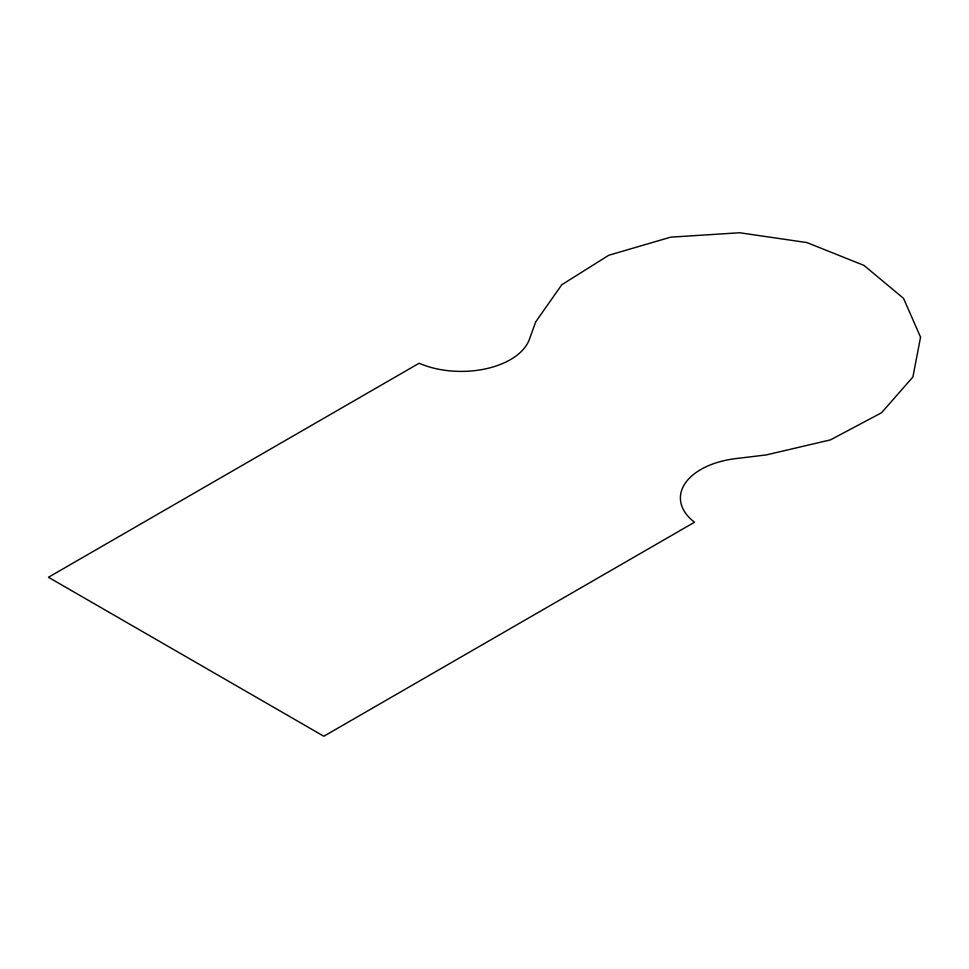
<?xml version="1.0" encoding="UTF-8"?>
<svg xmlns="http://www.w3.org/2000/svg" width="969" height="969" viewBox="0 0 969 969"><rect width="100%" height="100%" fill="white"/><g stroke="black" fill="none" stroke-linecap="round" stroke-linejoin="round"><path stroke-width="1.45" d="M920.55 337.188L912.895 377.014L881.536 412.758L830.445 439.89L766.128 454.945L735.774 458.603A69.623 40.201 0 0 0 694.519 522.23L323.828 736.246L48.45 577.27L419.141 363.242A69.623 40.201 0 0 0 529.353 339.429L535.687 321.902L561.766 284.765L608.75 255.271L670.669 237.163L739.65 232.754L806.935 242.577L863.973 265.409L903.52 298.343L920.55 337.188"/></g></svg>
